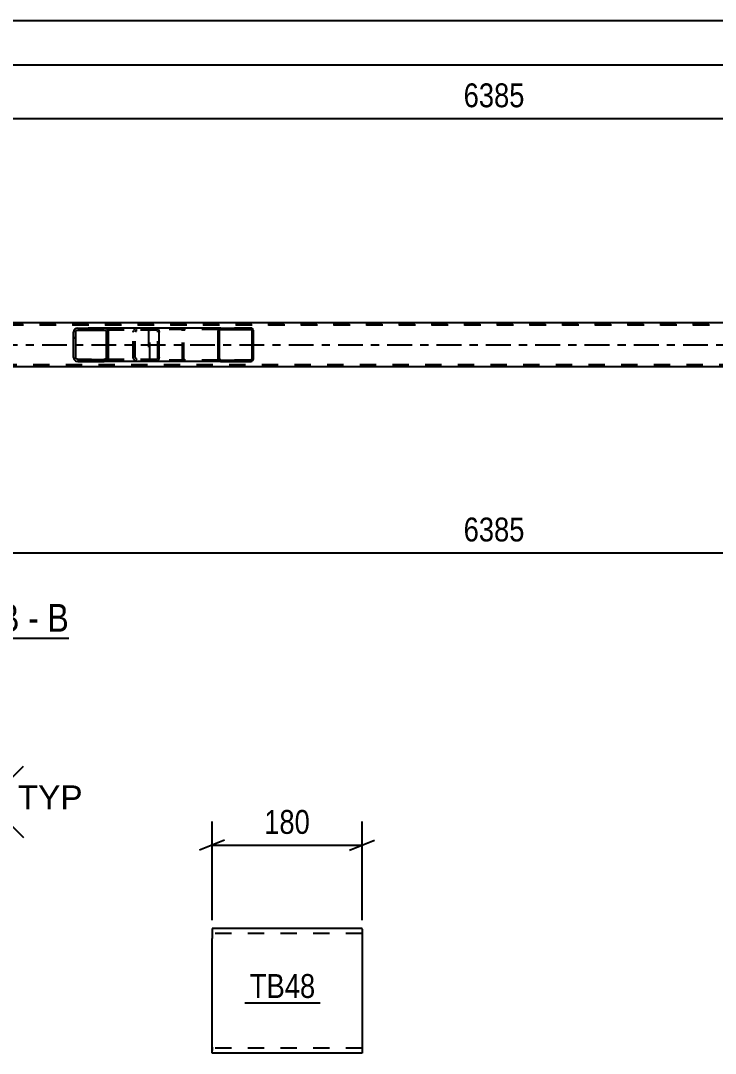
# Model space of a CAD drawing. Header units: millimetres. Extents: x 0 to 841, y 0 to 594.
# Drawn here: x 399.8 to 483.1, y 163.3 to 287.3 of the extents above; entities that cross this region are included whole.
import ezdxf

# ---------------------------------------------------------------- set-up
doc = ezdxf.new("R2010")
doc.units = ezdxf.units.MM
doc.linetypes.add('DXK_LINE_DOT2', pattern=[3.9198, 1.9599, -1.9599])
doc.linetypes.add('DXK_LINE_DOT3', pattern=[5.9187, 2.979, -0.9799, 0.9799, -0.9799])
doc.styles.add('Arial', font='ARIAL.TTF', dxfattribs={"height": 0.2})
doc.styles.add('Arial Narrow', font='ARIALN.TTF', dxfattribs={"height": 0.2})

# ---------------------------------------------------------------- blocks, each defined once
blk = doc.blocks.new('Unknown-814553059-12 - 5433')
at = {"color": 6, "linetype": 'Continuous'}
blk.add_line((377.89, 213.21), (405.54, 213.21), dxfattribs=at)
at = {"color": 0, "linetype": 'Continuous'}
for points in [[(396, 213.96), (396, 217.46), (377.89, 217.46), (377.89, 213.96)], [(399.61, 213.96), (399.61, 217.46), (397.05, 217.46), (397.05, 213.96)], [(401.93, 213.96), (401.93, 217.46), (400.66, 217.46), (400.66, 213.96)], [(405.54, 213.96), (405.54, 217.46), (402.98, 217.46), (402.98, 213.96)]]:
    blk.add_wipeout(points, dxfattribs=at)
at = {"color": 7, "linetype": 'Continuous', "style": 'Arial Narrow'}
for s, p in [('SECTION ', (377.89, 213.96)), ('B', (397.05, 213.96)), ('B', (402.98, 213.96)), ('-', (400.66, 213.96))]:
    blk.add_text(s, height=3.34, dxfattribs=at).set_placement(p)
blk = doc.blocks.new('Part-814553059-5489 - 5433')
at = {"linetype": 'Continuous'}
h = blk.add_hatch(dxfattribs=at)
h.set_pattern_fill('', scale=0.7, style=0, pattern_type=0)
h.set_pattern_definition([(45, (410.2604, 250.1328), (-1.57154, 1.57154), [])])
h.paths.add_polyline_path([(410.3, 249.95), (410.26, 250.13), (410.15, 250.29), (409.99, 250.39), (409.8, 250.43), (406.61, 250.43), (406.42, 250.39), (406.26, 250.29), (406.15, 250.13), (406.11, 249.95), (406.11, 246.91), (406.15, 246.73), (406.26, 246.57), (406.42, 246.47), (406.61, 246.43), (409.8, 246.43), (409.99, 246.47), (410.15, 246.57), (410.26, 246.73), (410.3, 246.91)])
h.paths.add_polyline_path([(410.03, 246.82), (409.97, 246.74), (409.89, 246.69), (409.8, 246.67), (406.61, 246.67), (406.52, 246.69), (406.43, 246.74), (406.38, 246.82), (406.36, 246.91), (406.36, 249.95), (406.38, 250.04), (406.43, 250.12), (406.52, 250.17), (406.61, 250.19), (409.8, 250.19), (409.89, 250.17), (409.97, 250.12), (410.03, 250.04), (410.05, 249.95), (410.05, 246.91)])
at = {"color": 2, "linetype": 'Continuous'}
for p, q in [((406.15, 250.13), (406.11, 249.95)), ((406.11, 246.91), (406.11, 249.95)), ((406.36, 249.95), (406.38, 250.04)), ((406.36, 246.91), (406.36, 249.95)), ((406.38, 250.04), (406.43, 250.12)), ((406.61, 250.43), (406.42, 250.39)), ((406.43, 250.12), (406.52, 250.17)), ((406.52, 250.17), (406.61, 250.19)), ((406.61, 250.43), (409.8, 250.43)), ((406.61, 250.19), (409.8, 250.19)), ((416.1, 250.43), (409.8, 250.43)), ((409.99, 250.39), (409.8, 250.43)), ((409.8, 250.19), (409.89, 250.17)), ((409.89, 250.17), (409.97, 250.12)), ((409.97, 250.12), (410.03, 250.04)), ((410.03, 250.04), (410.05, 249.95)), ((410.05, 246.91), (410.05, 249.95)), ((410.3, 249.95), (410.26, 250.13)), ((410.3, 246.91), (410.3, 249.95)), ((416.1, 250.43), (416.2, 250.39)), ((416.2, 250.39), (416.29, 250.29)), ((416.29, 250.29), (416.35, 250.13)), ((416.35, 250.13), (416.37, 249.95)), ((416.37, 246.91), (416.37, 249.95)), ((406.11, 246.91), (406.15, 246.73)), ((406.38, 246.82), (406.36, 246.91)), ((406.43, 246.74), (406.38, 246.82)), ((410.03, 246.82), (409.97, 246.74)), ((410.05, 246.91), (410.03, 246.82)), ((410.26, 246.73), (410.3, 246.91)), ((416.37, 246.91), (416.35, 246.73)), ((406.42, 246.47), (406.61, 246.43)), ((406.52, 246.69), (406.43, 246.74)), ((406.61, 246.67), (406.52, 246.69)), ((406.61, 246.67), (409.8, 246.67)), ((406.61, 246.43), (409.8, 246.43)), ((409.89, 246.69), (409.8, 246.67)), ((409.8, 246.43), (409.99, 246.47)), ((416.1, 246.43), (409.8, 246.43)), ((409.97, 246.74), (409.89, 246.69)), ((416.2, 246.47), (416.1, 246.43)), ((416.29, 246.57), (416.2, 246.47)), ((416.35, 246.73), (416.29, 246.57))]:
    blk.add_line(p, q, dxfattribs=at)
at = {"color": 7, "linetype": 'DXK_LINE_DOT2'}
for p, q in [((409.8, 250.43), (406.61, 250.43)), ((416.1, 250.19), (406.61, 250.19)), ((413.26, 249.95), (413.3, 250.13)), ((413.26, 246.91), (413.26, 249.95)), ((413.53, 250.04), (413.51, 249.95)), ((413.51, 246.91), (413.51, 249.95)), ((413.58, 250.12), (413.53, 250.04)), ((413.57, 250.39), (413.76, 250.43)), ((413.58, 250.12), (413.61, 250.13)), ((413.61, 250.13), (413.67, 250.17)), ((413.67, 250.17), (413.76, 250.19)), ((415.1, 250.19), (415.1, 250.43)), ((416.15, 250.17), (416.1, 250.19)), ((416.19, 250.12), (416.15, 250.17)), ((416.22, 250.04), (416.19, 250.12)), ((416.23, 249.95), (416.22, 250.04)), ((416.23, 246.91), (416.23, 249.95)), ((413.3, 246.73), (413.26, 246.91)), ((413.51, 246.91), (413.53, 246.82)), ((413.53, 246.82), (413.58, 246.74)), ((416.19, 246.74), (416.22, 246.82)), ((416.22, 246.82), (416.23, 246.91)), ((416.1, 246.67), (406.61, 246.67)), ((409.8, 246.43), (406.61, 246.43)), ((413.76, 246.43), (413.57, 246.47)), ((413.58, 246.74), (413.61, 246.73)), ((413.61, 246.73), (413.67, 246.69)), ((413.67, 246.69), (413.76, 246.67)), ((415.1, 246.43), (415.1, 246.67)), ((416.1, 246.67), (416.15, 246.69)), ((416.15, 246.69), (416.19, 246.74))]:
    blk.add_line(p, q, dxfattribs=at)
at = {"color": 2, "linetype": 'Continuous'}
for centre, start, end in [((406.6, 249.93), 111.1941, 156.1506), ((409.81, 249.93), 23.8494, 68.8059), ((406.6, 246.92), 203.8494, 248.8059), ((409.81, 246.92), 291.1941, 336.1506)]:
    blk.add_arc(centre, 0.492, start, end, dxfattribs=at)
at = {"color": 7, "linetype": 'DXK_LINE_DOT2'}
for centre, start, end in [((413.75, 249.93), 111.1941, 156.1506), ((413.75, 246.92), 203.8494, 248.8059)]:
    blk.add_arc(centre, 0.492, start, end, dxfattribs=at)
blk = doc.blocks.new('Part-814553059-5605 - 5433')
at = {"color": 7, "linetype": 'DXK_LINE_DOT2'}
for p, q in [((729.31, 250.83), (64.97, 250.83)), ((64.97, 250.83), (728.57, 250.83)), ((728.57, 246.03), (64.97, 246.03)), ((729.31, 245.79), (163.82, 245.79))]:
    blk.add_line(p, q, dxfattribs=at)
at = {"color": 2, "linetype": 'Continuous'}
for p, q in [((583.49, 251.07), (334.09, 251.07)), ((583.49, 245.79), (334.09, 245.79))]:
    blk.add_line(p, q, dxfattribs=at)
at = {"color": 7, "linetype": 'DXK_LINE_DOT3'}
blk.add_line((64.97, 248.43), (728.97, 248.43), dxfattribs=at)
blk = doc.blocks.new('Part-814553059-5606 - 5433')
at = {"linetype": 'Continuous'}
h = blk.add_hatch(dxfattribs=at)
h.set_pattern_fill('', scale=0.7, style=0, pattern_type=0)
h.set_pattern_definition([(45, (427.684, 250.2316), (-1.57154, 1.57154), [])])
h.paths.add_polyline_path([(427.71, 250.11), (427.68, 250.23), (427.61, 250.34), (427.5, 250.4), (427.37, 250.43), (423.79, 250.43), (423.66, 250.4), (423.55, 250.34), (423.48, 250.23), (423.45, 250.11), (423.45, 246.75), (423.48, 246.63), (423.55, 246.52), (423.66, 246.45), (423.79, 246.43), (427.37, 246.43), (427.5, 246.45), (427.61, 246.52), (427.68, 246.63), (427.71, 246.75)])
h.paths.add_polyline_path([(427.53, 246.69), (427.49, 246.64), (427.43, 246.6), (427.37, 246.59), (423.79, 246.59), (423.73, 246.6), (423.67, 246.64), (423.64, 246.69), (423.62, 246.75), (423.62, 250.11), (423.64, 250.17), (423.67, 250.22), (423.73, 250.26), (423.79, 250.27), (427.37, 250.27), (427.43, 250.26), (427.49, 250.22), (427.53, 250.17), (427.54, 250.11), (427.54, 246.75)])
at = {"color": 7, "linetype": 'DXK_LINE_DOT2'}
for p, q in [((415.1, 250.11), (415.11, 250.13)), ((415.1, 250.11), (415.1, 246.75)), ((415.11, 250.13), (415.13, 250.23)), ((415.29, 250.17), (415.27, 250.11)), ((415.27, 246.75), (415.27, 250.11)), ((415.32, 250.22), (415.29, 250.17)), ((415.31, 250.4), (415.44, 250.43)), ((415.38, 250.26), (415.32, 250.22)), ((415.44, 250.27), (415.38, 250.26)), ((416.1, 250.43), (415.44, 250.43)), ((427.37, 250.27), (415.44, 250.27)), ((419.02, 250.43), (419.15, 250.4)), ((419.09, 250.26), (419.02, 250.27)), ((419.14, 250.22), (419.09, 250.26)), ((419.18, 250.17), (419.14, 250.22)), ((419.19, 250.11), (419.18, 250.17)), ((419.19, 246.75), (419.19, 250.11)), ((419.33, 250.23), (419.36, 250.11)), ((419.36, 246.75), (419.36, 250.11)), ((427.37, 250.43), (423.79, 250.43)), ((415.13, 246.63), (415.1, 246.75)), ((415.27, 246.75), (415.29, 246.69)), ((419.18, 246.69), (419.19, 246.75)), ((419.36, 246.75), (419.33, 246.63)), ((415.29, 246.69), (415.32, 246.64)), ((415.44, 246.43), (415.31, 246.45)), ((415.32, 246.64), (415.38, 246.6)), ((415.38, 246.6), (415.44, 246.59)), ((427.37, 246.59), (415.44, 246.59)), ((416.1, 246.43), (415.44, 246.43)), ((419.02, 246.59), (419.09, 246.6)), ((419.15, 246.45), (419.02, 246.43)), ((419.09, 246.6), (419.14, 246.64)), ((419.14, 246.64), (419.18, 246.69)), ((427.37, 246.43), (423.79, 246.43))]:
    blk.add_line(p, q, dxfattribs=at)
at = {"color": 2, "linetype": 'Continuous'}
for p, q in [((423.79, 250.43), (416.1, 250.43)), ((423.48, 250.23), (423.45, 250.11)), ((423.45, 246.75), (423.45, 250.11)), ((423.62, 250.11), (423.64, 250.17)), ((423.62, 246.75), (423.62, 250.11)), ((423.64, 250.17), (423.67, 250.22)), ((423.79, 250.43), (423.66, 250.4)), ((423.67, 250.22), (423.73, 250.26)), ((423.73, 250.26), (423.79, 250.27)), ((423.79, 250.43), (427.37, 250.43)), ((423.79, 250.27), (427.37, 250.27)), ((427.5, 250.4), (427.37, 250.43)), ((427.37, 250.27), (427.43, 250.26)), ((427.43, 250.26), (427.49, 250.22)), ((427.49, 250.22), (427.53, 250.17)), ((427.53, 250.17), (427.54, 250.11)), ((427.54, 246.75), (427.54, 250.11)), ((427.71, 250.11), (427.68, 250.23)), ((427.71, 246.75), (427.71, 250.11)), ((423.45, 246.75), (423.48, 246.63)), ((423.64, 246.69), (423.62, 246.75)), ((427.54, 246.75), (427.53, 246.69)), ((427.68, 246.63), (427.71, 246.75)), ((423.79, 246.43), (416.1, 246.43)), ((423.67, 246.64), (423.64, 246.69)), ((423.66, 246.45), (423.79, 246.43)), ((423.73, 246.6), (423.67, 246.64)), ((423.79, 246.59), (423.73, 246.6)), ((423.79, 246.59), (427.37, 246.59)), ((423.79, 246.43), (427.37, 246.43)), ((427.43, 246.6), (427.37, 246.59)), ((427.37, 246.43), (427.5, 246.45)), ((427.49, 246.64), (427.43, 246.6)), ((427.53, 246.69), (427.49, 246.64))]:
    blk.add_line(p, q, dxfattribs=at)
at = {"color": 7, "linetype": 'DXK_LINE_DOT2'}
for centre, start, end in [((419.03, 250.1), 24.32, 69.2417), ((415.43, 246.76), 204.32, 249.2417), ((419.03, 246.76), 290.7583, 335.68)]:
    blk.add_arc(centre, 0.331, start, end, dxfattribs=at)
at = {"color": 2, "linetype": 'Continuous'}
for centre, start, end in [((423.78, 250.1), 110.7583, 155.6801), ((427.38, 250.1), 24.3199, 69.2417), ((423.78, 246.76), 204.3199, 249.2417), ((427.38, 246.76), 290.7583, 335.6801)]:
    blk.add_arc(centre, 0.331, start, end, dxfattribs=at)
blk = doc.blocks.new('Part-814553059-11560 - 11559')
at = {"color": 2, "linetype": 'Continuous'}
for p, q in [((422.74, 178.35), (422.74, 177.15)), ((440.74, 178.35), (422.74, 178.35)), ((440.74, 178.26), (440.74, 178.35)), ((440.74, 178.26), (440.74, 177.15)), ((422.74, 164.09), (422.74, 177.15)), ((440.74, 177.15), (440.74, 163.35)), ((422.74, 163.44), (422.74, 164.09)), ((422.74, 163.35), (422.74, 163.44)), ((440.74, 163.35), (422.74, 163.35))]:
    blk.add_line(p, q, dxfattribs=at)
at = {"color": 7, "linetype": 'DXK_LINE_DOT2'}
for p, q in [((440.74, 177.75), (422.74, 177.75)), ((440.74, 178), (440.74, 177.15)), ((422.74, 164.09), (422.74, 163.7)), ((422.74, 163.95), (422.74, 163.99)), ((440.74, 163.95), (422.74, 163.95)), ((440.74, 163.99), (440.74, 164.09)), ((440.74, 163.95), (440.74, 163.99)), ((440.74, 163.95), (440.74, 163.99)), ((422.74, 163.35), (422.74, 163.35))]:
    blk.add_line(p, q, dxfattribs=at)
blk = doc.blocks.new('StraightDimension-814553059-11235 - 5433')
at = {"color": 7, "linetype": 'Continuous'}
blk.add_line((328.89, 275.59), (584.29, 275.59), dxfattribs=at)
at = {"color": 0}
blk.add_wipeout([(460.84, 276.34), (460.84, 280.54), (452.33, 280.54), (452.33, 276.34)], dxfattribs=at)
at = {"color": 3, "style": 'Arial Narrow'}
blk.add_text('6385', height=2.863, dxfattribs=at).set_placement((452.93, 276.94))
blk = doc.blocks.new('StraightDimension-814553059-5731 - 5433')
at = {"color": 7, "linetype": 'Continuous'}
blk.add_line((54.75, 282.03), (729.98, 282.03), dxfattribs=at)
blk = doc.blocks.new('StraightDimension-814553059-5785 - 5433')
at = {"color": 7, "linetype": 'Continuous'}
blk.add_line((54.11, 287.34), (730.61, 287.34), dxfattribs=at)
blk = doc.blocks.new('StraightDimension-814553059-11275 - 5433')
at = {"color": 7, "linetype": 'Continuous'}
blk.add_line((328.89, 223.46), (584.29, 223.46), dxfattribs=at)
at = {"color": 0}
blk.add_wipeout([(460.84, 224.21), (460.84, 228.41), (452.33, 228.41), (452.33, 224.21)], dxfattribs=at)
at = {"color": 3, "style": 'Arial Narrow'}
blk.add_text('6385', height=2.863, dxfattribs=at).set_placement((452.93, 224.81))
blk = doc.blocks.new('StraightDimension-814553059-11681 - 11559')
at = {"color": 7, "linetype": 'Continuous'}
for p, q in [((422.74, 179.35), (422.74, 191.2)), ((440.74, 179.35), (440.74, 191.2)), ((424.24, 188.95), (421.24, 187.75)), ((439.24, 187.75), (442.24, 188.95)), ((422.74, 188.35), (440.74, 188.35))]:
    blk.add_line(p, q, dxfattribs=at)
at = {"color": 0}
blk.add_wipeout([(435.08, 189.1), (435.08, 193.3), (428.39, 193.3), (428.39, 189.1)], dxfattribs=at)
at = {"color": 3, "style": 'Arial Narrow'}
blk.add_text('180', height=2.863, dxfattribs=at).set_placement((428.99, 189.7))
blk = doc.blocks.new('WeldMark-814553059-6229 - 5939')
at = {"linetype": 'Continuous'}
for points in [[(376.14, 182.87), (373.41, 181.41), (375.13, 183.98)], [(380.97, 183.12), (378.71, 181.01), (379.71, 183.94)]]:
    blk.add_hatch(color=30, dxfattribs=at).paths.add_polyline_path(points)
at = {"color": 30, "linetype": 'Continuous'}
for p, q in [((373.41, 181.41), (386.81, 193.55)), ((378.71, 181.01), (386.81, 193.55)), ((386.81, 193.55), (395.81, 193.55))]:
    blk.add_line(p, q, dxfattribs=at)
at = {"color": 3, "linetype": 'Continuous'}
for q in [(394.52, 189.26), (391.09, 189.26)]:
    blk.add_line((391.09, 193.55), q, dxfattribs=at)
for start, end in [(90, 270), (270, 90)]:
    blk.add_arc((386.81, 193.55), 1.5, start, end, dxfattribs=at)
at = {"color": 0, "linetype": 'Continuous'}
blk.add_wipeout([(407.18, 192.65), (407.18, 195.65), (399.41, 195.65), (399.41, 192.65)], dxfattribs=at)
blk.add_wipeout([(407.18, 192.65), (407.18, 195.65), (399.41, 195.65), (399.41, 192.65)], dxfattribs=at)
at = {"color": 3, "linetype": 'Continuous'}
for q in [(400.09, 197.83), (400.09, 189.26)]:
    blk.add_line((395.81, 193.55), q, dxfattribs=at)
at = {"color": 3, "linetype": 'Continuous', "style": 'Arial'}
blk.add_text('TYP', height=2.865, dxfattribs=at).set_placement((399.41, 192.65))
blk = doc.blocks.new('Mark-814553059-11692 - 11559')
at = {"color": 0}
blk.add_wipeout([(435.12, 170), (435.12, 173), (427.27, 173), (427.27, 170)], dxfattribs=at)
blk.add_wipeout([(435.12, 170), (435.12, 173), (427.27, 173), (427.27, 170)], dxfattribs=at)
at = {"color": 30, "linetype": 'Continuous'}
blk.add_line((426.67, 169.4), (435.72, 169.4), dxfattribs=at)
at = {"color": 3, "style": 'Arial Narrow'}
blk.add_text('TB48', height=2.863, dxfattribs=at).set_placement((427.27, 170))

msp = doc.modelspace()

# ---------------------------------------------------------------- block references
for name in ['StraightDimension-814553059-11235 - 5433', 'Part-814553059-5605 - 5433', 'Part-814553059-5489 - 5433', 'Part-814553059-5606 - 5433', 'Unknown-814553059-12 - 5433', 'WeldMark-814553059-6229 - 5939', 'StraightDimension-814553059-11681 - 11559', 'Part-814553059-11560 - 11559']:
    msp.add_blockref(name, (0, 0))

# ---------------------------------------------------------------- next in the draw order: block references
for name in ['StraightDimension-814553059-5731 - 5433', 'StraightDimension-814553059-11275 - 5433', 'Mark-814553059-11692 - 11559']:
    msp.add_blockref(name, (0, 0))

# ---------------------------------------------------------------- next in the draw order: block references
msp.add_blockref('StraightDimension-814553059-5785 - 5433', (0, 0))

doc.saveas('drawing.dxf')
